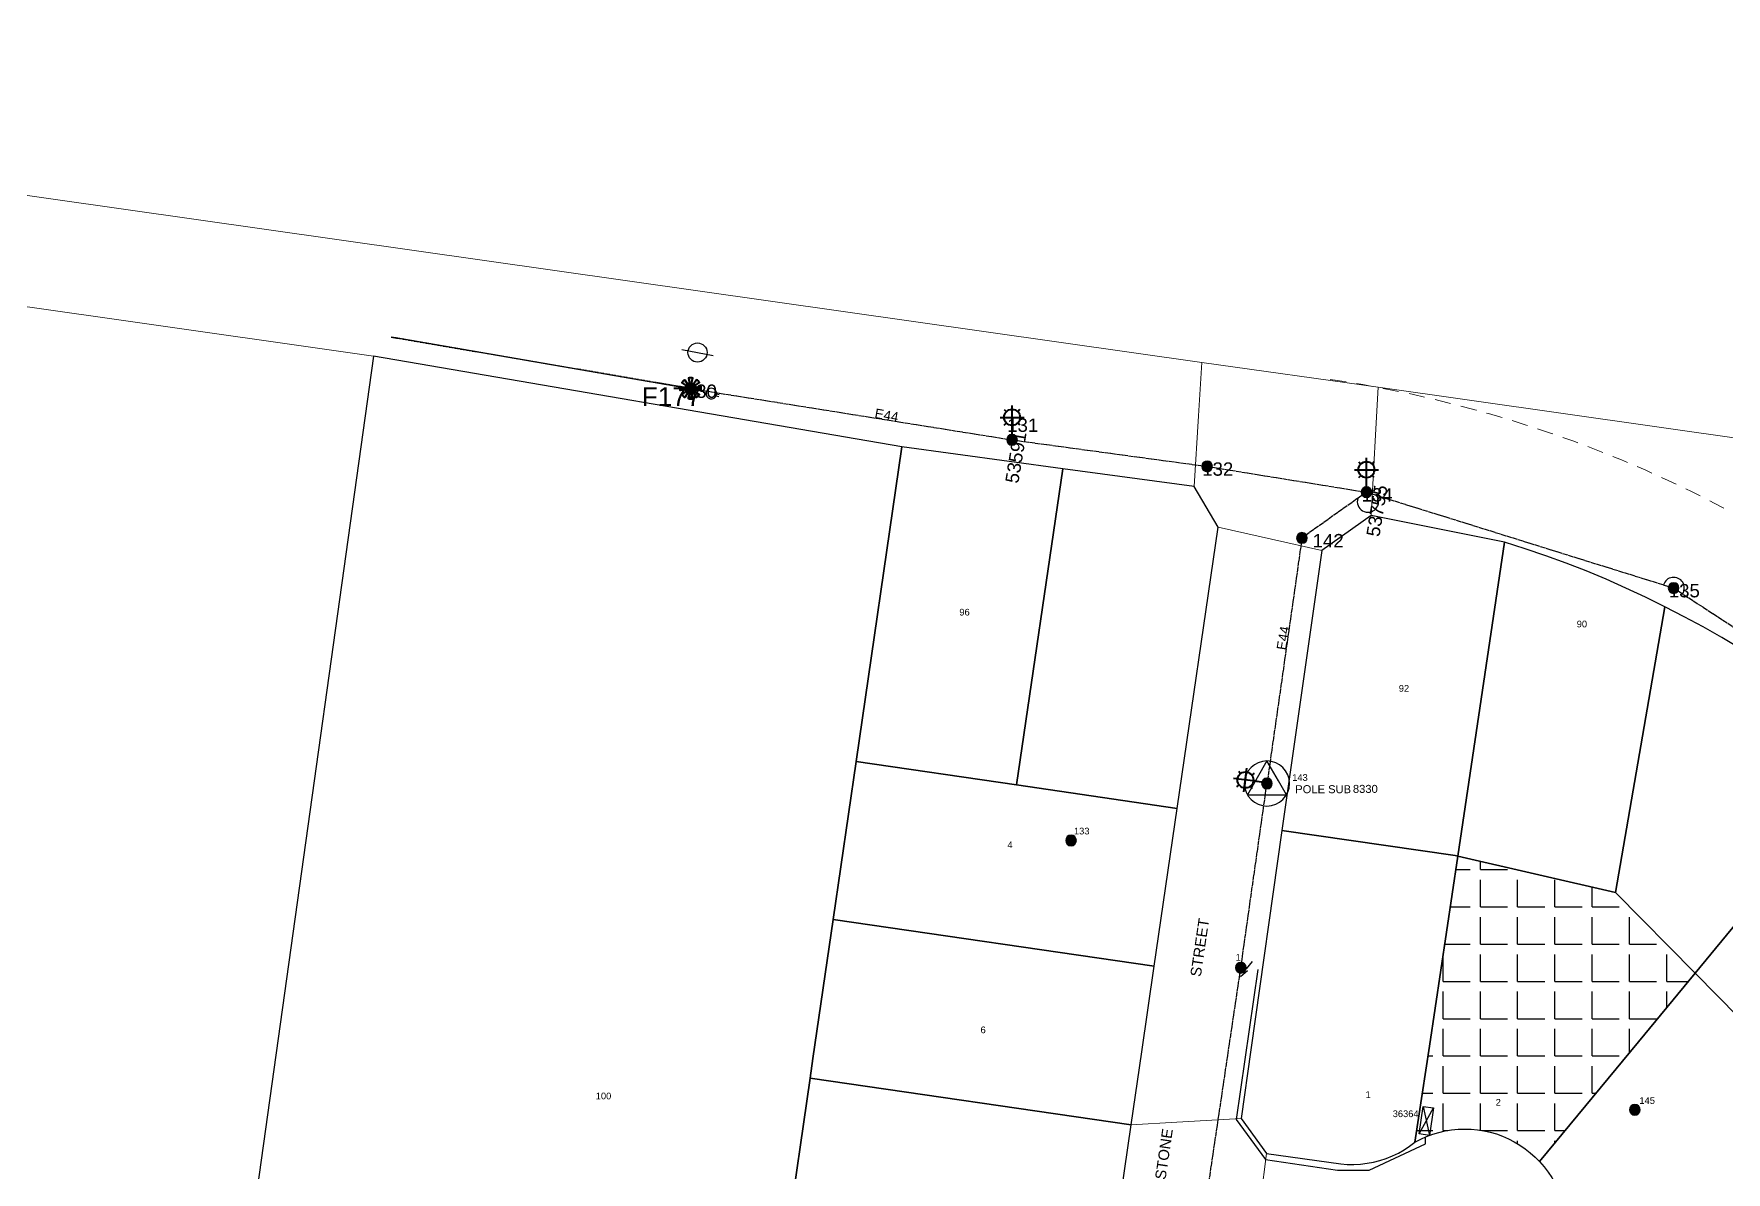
# Model space of a CAD drawing. Header units: metres. Extents: x 306724 to 308705, y 6252900 to 6254147.
# Drawn here: x 307473.6 to 307790.9, y 6253377.4 to 6253590.7 of the extents above; entities that cross this region are included whole.
import ezdxf
from ezdxf.enums import TextEntityAlignment as Align

# ---------------------------------------------------------------- set-up
doc = ezdxf.new("R2010")
doc.units = ezdxf.units.M
doc.linetypes.add('Cable Exist OH', pattern=[1, 1, 0])
doc.linetypes.add('Dash', pattern=[5, 3, -2])
doc.layers.get('0').update_dxf_attribs({"color": 6})
for name, color, linetype in [('_User Miscellaneous1', 7, 'Continuous'), ('Equip_SP_HV_EXT', 7, 'Continuous'), ('Equip_SP_LV_EXT', 7, 'Continuous'), ('Equip_SP_SL_EXT', 7, 'Continuous'), ('Mains_HV_EXT', 7, 'Continuous'), ('Mains_LV_EXT', 7, 'Continuous'), ('Mains_SL_EXT', 7, 'Continuous'), ('Sub_SP_TR_HV_LV_EXT', 7, 'Continuous'), ('SupportsOH_SP_TR_HV_LV_SL_EXT', 7, 'Continuous')]:
    doc.layers.add(name, color=color, linetype=linetype)
for name, color, linetype, lineweight in [('Cadastre Developer_SP_EXT', 9, 'Continuous', 5), ('Cadastre Land Parcels_SP_EXT', 9, 'Continuous', 5), ('Cadastre Roads_SP_EXT', 9, 'Continuous', 5)]:
    doc.layers.add(name, color=color, linetype=linetype, lineweight=lineweight)
doc.styles.add('HVSW_LABEL', font='arial.ttf')
doc.styles.add('iecARIAL', font='arial.ttf', dxfattribs={"height": 2})
doc.styles.add('POLE_LABEL', font='arial.ttf')
doc.styles.get("Standard").update_dxf_attribs({"font": 'arial.ttf'})
doc.linetypes.add('Trench-HV', pattern='A,7,-2,["/",Standard,S=1.5,R=0,X=-1.2,Y=-0.7],-0.001', length=9.001)

# ---------------------------------------------------------------- blocks, each defined once
blk = doc.blocks.new('SUB_POLE_EXT')
blk.add_wipeout([(0, 4.22), (0.42, 4.2), (0.83, 4.14), (1.21, 4.05), (1.62, 3.9), (1.99, 3.72), (2.35, 3.51), (2.68, 3.26), (2.99, 2.99), (3.28, 2.66), (3.52, 2.34), (3.76, 1.92), (3.9, 1.62), (4.04, 1.23), (4.18, 0.63), (4.22, 0), (4.18, -0.61), (4.06, -1.15), (3.9, -1.62), (3.58, -2.24), (3.22, -2.73), (2.97, -3.01), (2.68, -3.26), (2.36, -3.5), (2, -3.72), (1.64, -3.89), (1.25, -4.03), (0.82, -4.14), (0.42, -4.2), (0, -4.22), (-0.41, -4.2), (-0.8, -4.15), (-1.21, -4.05), (-1.62, -3.9), (-1.99, -3.73), (-2.35, -3.51), (-2.68, -3.26), (-2.96, -3.02), (-3.23, -2.72), (-3.51, -2.35), (-3.71, -2.01), (-3.91, -1.6), (-4.05, -1.21), (-4.16, -0.76), (-4.22, -0.14), (-4.21, 0.39), (-4.14, 0.83), (-4.03, 1.27), (-3.9, 1.63), (-3.71, 2.02), (-3.5, 2.37), (-3.28, 2.67), (-2.99, 2.99), (-2.68, 3.27), (-2.33, 3.52), (-1.98, 3.73), (-1.63, 3.9), (-1.2, 4.05), (-0.78, 4.15), (-0.4, 4.21)])
blk.add_line((2.16, 0.48), (2.16, 0.48, 0))
blk.add_lwpolyline([(-4.22, 0, 1), (4.22, 0, 1)], format="xyb", close=True)
blk.add_lwpolyline([(2.14, 0.52), (0, 4.22), (-3.66, -2.11), (3.66, -2.11)], close=True)
for tag, height, flags, p in [('ASSET_NUM', 3.5, 8, (2, 2)), ('STREET_CODE', 0.2, 9, (1.5, 0)), ('CONSTRUCTED_VOLTAGE', 0.2, 9, (1.5, -0.2)), ('OPERATING_VOLTAGE', 0.2, 9, (1.5, -0.6)), ('OPERATED_BY', 0.2, 9, (1.5, -0.8)), ('ORIENTATION', 0.2, 9, (1.5, -1.2)), ('OWNED_BY', 0.2, 9, (1.5, -1.4)), ('SECONDARY_VOLTAGE', 0.2, 9, (1.5, -1.6)), ('STATE', 0.2, 9, (1.5, -1.8)), ('SUBSTATION_TYPE', 0.2, 9, (1.5, -2)), ('STREETNAME', 0.2, 9, (1.5, -2.8)), ('SUBURB', 0.2, 9, (1.5, -3)), ('NO_PHASES', 0.2, 9, (1.5, -0.4)), ('MAINTAINED_BY', 0.2, 9, (1.5, -1)), ('USAGE', 0.2, 9, (1.5, -2.2)), ('LEGEND', 0.2, 9, (1.5, -2.4)), ('LOCATION', 0.2, 9, (1.5, -2.6)), ('NOTES', 0.2, 9, (1.5, -3.2)), ('Z', 0.2, 1, (1.5, -3.4))]:
    blk.add_attdef(tag, text='', height=height, dxfattribs=dict(flags=flags)).set_placement(p, align=Align.MIDDLE_LEFT)
blk = doc.blocks.new('LV_OH_LINKS_OPEN_EXT')
for p, q in [((-0.17, 4.97), (-0.17, 5.46)), ((0.17, 4.97), (0.17, 5.46)), ((-0.17, 3), (-0.17, 2.5)), ((0.17, 3), (0.17, 2.5))]:
    blk.add_line(p, q)
blk.add_lwpolyline([(0, 2.99, 1), (0, 4.98, 1)], format="xyb", close=True)
at = {"flags": 9}
for tag, p in [('ACTUAL_STATUS', (0, 0)), ('CONSTRUCTED_VOLTAGE', (0, -0.2)), ('OPERATING_VOLTAGE', (0, -0.6)), ('ORIENTATION', (0, -0.8)), ('OWNED_BY', (0, -1)), ('STATE', (0, -1.2)), ('SWITCH_TYPE', (0, -1.4)), ('NO_PHASES', (0, -0.4)), ('USAGE', (0, -1.6)), ('LEGEND', (0, -1.8)), ('NOTES', (0, -2))]:
    blk.add_attdef(tag, text='', height=0.2, dxfattribs=at).set_placement(p, align=Align.MIDDLE_LEFT)
at = {"flags": 1}
blk.add_attdef('Z', (0, 0), '', height=0.2, dxfattribs=at)
blk = doc.blocks.new('SL_LANTERN_EXT')
at = {"lineweight": 40}
for p, q in [((0, 1.97), (0, 6.47)), ((-2.25, 4.22), (2.25, 4.22)), ((-1.46, 5.68), (-1.06, 5.28)), ((1.46, 5.68), (1.06, 5.28)), ((-1.46, 2.76), (-1.06, 3.16)), ((0, 0), (0, 2.72)), ((1.46, 2.76), (1.06, 3.16))]:
    blk.add_line(p, q, dxfattribs=at)
blk.add_circle((0, 4.22), 1.5, dxfattribs=at)
at = {"style": 'iecARIAL', "flags": 8}
blk.add_attdef('ASSET_NUM', (1.5, 1.5), '', height=2.5, dxfattribs=at)
for tag, p, height, flags in [('OPERATING_VOLTAGE', (0.98, -1.65), 0.2, 9), ('ORIENTATION', (0.98, -1.85), 0.2, 9), ('OWNED_BY', (0.98, -2.05), 0.2, 9), ('STATE', (0.98, -2.25), 0.2, 9), ('CONSTRUCTED_VOLTAGE', (0.98, -0.65), 0.2, 9), ('CONTROL_TYPE', (0.98, -0.85), 0.2, 9), ('LANTERN_PURPOSE', (0.98, -1.05), 0.2, 9), ('LANTERN_TYPE', (0.98, -1.25), 0.2, 9), ('NO_PHASES', (0.98, -1.45), 0.2, 9), ('USAGE', (0.98, -2.45), 0.2, 9), ('CEXIST', (0.98, -2.65), 0.2, 9), ('CNEW', (0.98, -2.85), 0.2, 9), ('CNUMBER', (0.98, -3.05), 0.2, 9), ('CREMOVE', (0.98, -3.25), 0.2, 9), ('LNUMBER', (2.18, -3.25), 2.5, 8), ('CREPLACE', (0.98, -3.45), 0.2, 9), ('LKINGHEIGHT', (0.98, -3.65), 0.2, 9), ('LBRACKET', (0.98, -3.85), 0.2, 9), ('LBRACKETVOCAB', (0.98, -4.05), 0.2, 9), ('LCATEGORY', (0.98, -4.25), 0.2, 9), ('LCHARGE1', (0.98, -4.45), 0.2, 9), ('LCHARGE1PERCENT', (0.98, -4.65), 0.2, 9), ('LCHARGE2', (0.98, -4.85), 0.2, 9), ('LCHARGE2PERCENT', (0.98, -5.05), 0.2, 9), ('LCHARGE3', (0.98, -5.25), 0.2, 9), ('LCHARGE3PERCENT', (0.98, -5.45), 0.2, 9), ('LEXIST', (0.98, -5.65), 0.2, 9), ('LLAMP', (0.98, -5.85), 0.2, 9), ('LLAMPVOCAB', (0.98, -6.05), 0.2, 9), ('LMAST', (0.98, -6.25), 0.2, 9), ('LMASTVOCAB', (0.98, -6.45), 0.2, 9), ('STREETNAME', (0.98, -9.25), 0.2, 9), ('SUBURB', (0.98, -9.45), 0.2, 1), ('LNEW', (0.98, -6.65), 0.2, 9), ('LANTNUMBER', (0.98, -6.85), 0.2, 9), ('LOUTREACH', (0.98, -7.25), 0.2, 9), ('LOUTREACHVOCAB', (0.98, -7.45), 0.2, 9), ('LRATECODE', (0.98, -7.65), 0.2, 9), ('LREMOVE', (0.98, -7.85), 0.2, 9), ('LREPLACE', (0.98, -8.05), 0.2, 9), ('LTYPE', (0.98, -8.25), 0.2, 9), ('LTYPEVOCAB', (0.98, -8.45), 0.2, 9), ('LEGEND', (0.98, -8.65), 0.2, 9), ('LOCATION', (0.98, -8.85), 0.2, 9), ('NOTES', (0.98, -9.05), 0.2, 9)]:
    blk.add_attdef(tag, p, '', height=height, dxfattribs=dict(flags=flags))
blk = doc.blocks.new('SL_NIGHTWATCH_EXT')
at = {"lineweight": 40}
h = blk.add_hatch(color=256, dxfattribs=at)
h.paths.add_polyline_path([(0.39, 1.96, 0.098491), (-0.39, 1.96), (-0.2, 0.98, -0.098491), (0.19, 0.98)])
h.paths.add_polyline_path([(0.55, 0.83, -0.098491), (0.83, 0.56), (1.66, 1.11, 0.098491), (1.11, 1.66)])
h.paths.add_polyline_path([(0.98, 0.2, -0.098491), (0.98, -0.19), (1.96, -0.39, 0.098491), (1.96, 0.39)])
h.paths.add_polyline_path([(0.83, -0.55, -0.098491), (0.56, -0.83), (1.11, -1.66, 0.098491), (1.66, -1.11)])
h.paths.add_polyline_path([(-0.19, -0.98), (-0.39, -1.96, 0.098491), (0.39, -1.96), (0.2, -0.98, -0.098491)])
h.paths.add_polyline_path([(-0.83, -0.56), (-1.66, -1.11, 0.098491), (-1.11, -1.66), (-0.55, -0.83, -0.098491)])
h.paths.add_polyline_path([(-0.98, 0.19), (-1.96, 0.39, 0.098491), (-1.96, -0.39), (-0.98, -0.2, -0.098491)])
h.paths.add_polyline_path([(-1.11, 1.66, 0.098491), (-1.66, 1.11), (-0.83, 0.55, -0.098491), (-0.56, 0.83)])
for p, q in [((-1.16, 1.63), (-1.16, 1.63, 0)), ((-1.1, 1.64), (-1.1, 1.64, 0)), ((1.08, 1.63), (1.08, 1.63, 0)), ((-0.86, -0.57), (-0.86, -0.57, 0)), ((0.82, -0.57), (0.82, -0.57, 0)), ((1.13, -1.65), (1.13, -1.65, 0)), ((1.96, -0.37), (1.96, -0.37, 0))]:
    blk.add_line(p, q, dxfattribs=at)
for points in [[(-0.98, 0.19, 0.098491), (-0.98, -0.2), (-1.96, -0.39, -0.098491), (-1.96, 0.39)], [(-0.56, 0.83, 0.098491), (-0.83, 0.55), (-1.66, 1.11, -0.098491), (-1.11, 1.66)], [(-0.2, 0.98, -0.098491), (0.19, 0.98), (0.39, 1.96, 0.098491), (-0.39, 1.96)], [(0.83, 0.56), (1.66, 1.11, 0.098491), (1.11, 1.66), (0.55, 0.83, -0.098491)], [(0.98, -0.19), (1.96, -0.39, 0.098491), (1.96, 0.39), (0.98, 0.2, -0.098491)], [(-0.83, -0.56, 0.098491), (-0.55, -0.83), (-1.11, -1.66, -0.098491), (-1.66, -1.11)], [(0.2, -0.98), (0.39, -1.96, -0.098491), (-0.39, -1.96), (-0.19, -0.98, 0.098491)], [(0.56, -0.83), (1.11, -1.66, 0.098491), (1.66, -1.11), (0.83, -0.55, -0.098491)]]:
    blk.add_lwpolyline(points, format="xyb", close=True, dxfattribs=at)
blk.add_circle((0, 0), 1, dxfattribs=at)
blk = doc.blocks.new('POLE_EXT')
blk.add_hatch(color=256).paths.add_polyline_path([(-1, 0, 1), (1, 0, 1)])
blk.add_lwpolyline([(-1, 0, 1), (1, 0, 1)], format="xyb", close=True)
for tag, height, flags, p in [('pNumber', 2.5, 8, (-17.84, 2.07)), ('OWNED_BY', 0.2, 9, (1.35, -0.4)), ('SPECIAL_USE', 0.2, 9, (1.35, -0.8)), ('STATE', 0.2, 9, (1.35, -1)), ('cLV', 0.2, 9, (1.35, -1.4)), ('hDepth', 0.2, 9, (1.35, -1.6)), ('hDia', 0.2, 9, (1.35, -1.8)), ('cHV', 0.2, 9, (1.35, -2)), ('PARENT', 0.2, 9, (1.35, -0.6)), ('USAGE', 0.2, 9, (1.35, -1.2)), ('LBRACKET', 0.2, 9, (1.35, -2.2)), ('LExisting', 0.2, 9, (1.35, -2.4)), ('LANTNUMBER', 0.2, 9, (1.35, -2.6)), ('LOther', 0.2, 9, (1.35, -2.8)), ('LRemove', 0.2, 9, (1.35, -3)), ('LEGEND', 0.2, 9, (1.35, -3.2)), ('cLinedev', 0.2, 9, (1.35, -3.4)), ('pExisting', 0.2, 9, (1.35, -3.8)), ('pFooting', 0.2, 9, (1.35, -4.4)), ('pNew', 0.2, 9, (1.35, -4.6)), ('pRelocate', 0.2, 9, (1.35, -5)), ('pRemove', 0.2, 9, (1.35, -5.2)), ('pReplace', 0.2, 9, (1.35, -5.4)), ('pStay', 0.2, 9, (1.35, -5.6)), ('pType', 0.2, 9, (1.35, -5.8)), ('cspan', 0.2, 9, (1.35, -6)), ('STREETNAME', 0.2, 9, (1.35, -6.2)), ('SUBURB', 0.2, 9, (1.35, -6.4)), ('LOCATION', 0.2, 9, (1.35, -3.6)), ('PFNUMBER', 0.2, 9, (1.35, -4)), ('NEWPFNUMBER', 0.2, 9, (1.35, -4.2)), ('OPERATED_BY', 0.2, 9, (1.36, -7.01)), ('NOTES', 0.2, 9, (1.35, -6.6)), ('MAINTAINED_BY', 0.2, 9, (1.36, -6.81))]:
    blk.add_attdef(tag, text='', height=height, dxfattribs=dict(flags=flags)).set_placement(p, align=Align.MIDDLE_LEFT)
at = {"style": 'POLE_LABEL'}
for tag, height, flags, p in [('ASSET_NUM', 2.5, 8, (2, 2)), ('STRUCTURE_PLANT_NUMBER', 0.2, 9, (1.35, 0.03)), ('STREET_CODE', 0.2, 9, (1.35, -0.2))]:
    blk.add_attdef(tag, text='', height=height, dxfattribs=dict(at, flags=flags)).set_placement(p, align=Align.MIDDLE_LEFT)
at = {"flags": 1}
blk.add_attdef('Z', (1.35, -7.33), '', height=0.2, dxfattribs=at)
blk = doc.blocks.new('HV_ABS_CLOSED_EXT')
blk.add_line((-3, 6.87), (3, 6.87))
blk.add_circle((0, 6.87), 1.8)
at = {"style": 'HVSW_LABEL'}
for tag, height, flags, p in [('ASSET_NUM', 3.5, 8, (2, 2)), ('STREET_CODE', 0.2, 9, (0, -0.2))]:
    blk.add_attdef(tag, text='', height=height, dxfattribs=dict(at, flags=flags)).set_placement(p, align=Align.MIDDLE_LEFT)
at = {"flags": 1}
blk.add_attdef('Z', (0, 0), '', height=0.2, dxfattribs=at)
at = {"flags": 9}
for tag, p in [('ACTUAL_STATUS', (0, -0.4)), ('CONSTRUCTED_VOLTAGE', (0, -0.6)), ('OPERATING_VOLTAGE', (0, -1)), ('ORIENTATION', (0, -1.2)), ('OWNED_BY', (0, -1.4)), ('STATE', (0, -1.6)), ('SWITCH_TYPE', (0, -1.8)), ('STREETNAME', (0, -2.6)), ('SUBURB', (0, -2.8)), ('NO_PHASES', (0, -0.8)), ('USAGE', (0, -2)), ('LEGEND', (0, -2.2)), ('LOCATION', (0, -2.4)), ('NOTES', (0, -3))]:
    blk.add_attdef(tag, text='', height=0.2, dxfattribs=at).set_placement(p, align=Align.MIDDLE_LEFT)

msp = doc.modelspace()

# ---------------------------------------------------------------- hatches: boundary and pattern name
at = {"layer": '_User Miscellaneous1'}
h = msp.add_hatch(dxfattribs=at)
h.set_pattern_fill('ANGLE', color=256)
h.set_pattern_definition([(0, (481.63, 182.659), (0, 6.985), [5.08, -1.905]), (90, (481.63, 182.659), (-6.985, 4e-16), [5.08, -1.905])])
h.paths.add_polyline_path([(307770.13, 6253429.77), (307740.55, 6253436.58), (307735.23, 6253400.99), (307732.53, 6253382.98), (307733.61, 6253383.54), (307734.72, 6253384.04), (307735.86, 6253384.46), (307737.02, 6253384.81), (307738.21, 6253385.09), (307739.41, 6253385.29), (307740.62, 6253385.41), (307741.83, 6253385.45), (307743.05, 6253385.42), (307744.26, 6253385.31), (307745.46, 6253385.12), (307746.64, 6253384.86), (307747.81, 6253384.52), (307748.95, 6253384.11), (307750.07, 6253383.62), (307751.15, 6253383.07), (307752.19, 6253382.45), (307753.2, 6253381.76), (307754.15, 6253381.01), (307755.06, 6253380.2), (307755.91, 6253379.33), (307774.43, 6253401.79), (307785.05, 6253414.66)])
h = msp.add_hatch(dxfattribs=at)
h.set_pattern_fill('ANGLE', color=256, scale=0.75, angle=40.648)
h.set_pattern_definition([(40.64802739, (3187750.248, 2544611.5634), (-3.4125764276, 3.9747734134), [3.81, -1.42875]), (130.64802739, (3187750.248, 2544611.5634), (-3.9747734134, -3.4125764276), [3.81, -1.42875])])
h.paths.add_polyline_path([(307701.46, 6253413.48), (307701.14, 6253415.19), (307699.81, 6253414.05)])
h.paths.add_polyline_path([(307701.75, 6253413.34, 1), (307701.4, 6253413.34, 1)])
h = msp.add_hatch(dxfattribs=at)
h.set_pattern_fill('ANGLE', color=256, scale=0.75, angle=49.8851)
h.set_pattern_definition([(49.88514769, (3745743.809, 3055014.679), (-4.006357136, 3.375441314), [3.81, -1.42875]), (139.88514769, (3745743.809, 3055014.679), (-3.375441314, -4.006357136), [3.81, -1.42875])])
h.paths.add_polyline_path([(307702.68, 6253415.19), (307702.09, 6253416.83), (307700.96, 6253415.49)])
h.paths.add_polyline_path([(307702.98, 6253415.11, 1), (307702.64, 6253415.05, 1)])

# ---------------------------------------------------------------- linework, layer by layer
at = {"layer": '_User Miscellaneous1', "linetype": 'Trench-HV'}
for p, q in [((307703.05, 6253415.34), (307699.01, 6253387.21)), ((307699.01, 6253387.21), (307704.53, 6253379.71)), ((307723.93, 6253377.73), (307734.5, 6253382.67)), ((307734.5, 6253382.67), (307734.5, 6253383.94)), ((307704.53, 6253379.71), (307718.03, 6253377.73)), ((307718.03, 6253377.73), (307723.93, 6253377.73))]:
    msp.add_line(p, q, dxfattribs=at)
at = {"layer": '_User Miscellaneous1', "color": 7}
for p, q in [((307733.34, 6253384.54), (307736.04, 6253389.4)), ((307734.09, 6253389.68), (307735.29, 6253384.26))]:
    msp.add_line(p, q, dxfattribs=at)
at = {"layer": '_User Miscellaneous1', "linetype": 'Continuous'}
for points in [[(307610.08, 6253332.53), (307614.81, 6253365.25), (307619.13, 6253394.95), (307619.66, 6253398.66), (307623.45, 6253424.73), (307627.77, 6253454.34), (307636.35, 6253513.3), (307537.27, 6253530.3), (307518.59, 6253396.61), (307511.52, 6253346.08), (307511.47, 6253345.7), (307509.46, 6253331.34), (307558.02, 6253324.04), (307607.76, 6253316.49), (307610.08, 6253332.53)], [(307666.53, 6253509.2), (307636.35, 6253513.3), (307627.77, 6253454.34), (307657.85, 6253449.95), (307666.53, 6253509.2)], [(307695.66, 6253498.25), (307691.11, 6253505.86), (307666.53, 6253509.2), (307657.85, 6253449.95), (307687.97, 6253445.5), (307695.66, 6253498.25)], [(307779.4, 6253483.34), (307775.76, 6253485.12), (307772.09, 6253486.85), (307768.39, 6253488.49), (307764.64, 6253490.04), (307760.87, 6253491.52), (307757.06, 6253492.91), (307753.22, 6253494.22), (307749.35, 6253495.44), (307740.55, 6253436.58), (307770.13, 6253429.77), (307779.4, 6253483.34)], [(307785.05, 6253414.66), (307819.73, 6253456.7), (307816.62, 6253459.27), (307813.46, 6253461.79), (307810.26, 6253464.24), (307807, 6253466.63), (307803.7, 6253468.96), (307800.36, 6253471.21), (307796.97, 6253473.4), (307793.53, 6253475.52), (307790.06, 6253477.58), (307786.54, 6253479.56), (307782.99, 6253481.48), (307779.4, 6253483.34), (307770.13, 6253429.77), (307785.05, 6253414.66)], [(307846.37, 6253429.09), (307843.95, 6253432.09), (307841.47, 6253435.02), (307838.94, 6253437.91), (307836.35, 6253440.75), (307833.71, 6253443.54), (307831.02, 6253446.28), (307828.27, 6253448.96), (307825.47, 6253451.59), (307822.62, 6253454.17), (307819.73, 6253456.7), (307785.05, 6253414.66), (307797.3, 6253402.25), (307800.75, 6253398.76), (307806.27, 6253402.43), (307846.37, 6253429.09)], [(307657.85, 6253449.95), (307627.77, 6253454.34), (307623.45, 6253424.73), (307683.65, 6253415.99), (307687.97, 6253445.5), (307657.85, 6253449.95)], [(307740.55, 6253436.58), (307740.09, 6253436.69), (307707.59, 6253441.39), (307701.76, 6253400.32), (307699.94, 6253387.45), (307704.67, 6253380.84), (307718.61, 6253378.91), (307719.85, 6253378.82), (307721.09, 6253378.81), (307722.32, 6253378.87), (307723.55, 6253379.02), (307724.77, 6253379.26), (307725.97, 6253379.56), (307727.15, 6253379.95), (307728.3, 6253380.41), (307729.42, 6253380.95), (307730.5, 6253381.56), (307731.54, 6253382.24), (307732.53, 6253382.98), (307735.23, 6253400.99), (307740.55, 6253436.58)], [(307770.13, 6253429.77), (307740.55, 6253436.58), (307735.23, 6253400.99), (307732.53, 6253382.98), (307733.61, 6253383.54), (307734.72, 6253384.04), (307735.86, 6253384.46), (307737.02, 6253384.81), (307738.21, 6253385.09), (307739.41, 6253385.29), (307740.62, 6253385.41), (307741.83, 6253385.45), (307743.05, 6253385.42), (307744.26, 6253385.31), (307745.46, 6253385.12), (307746.64, 6253384.86), (307747.81, 6253384.52), (307748.95, 6253384.11), (307750.07, 6253383.62), (307751.15, 6253383.07), (307752.19, 6253382.45), (307753.2, 6253381.76), (307754.15, 6253381.01), (307755.06, 6253380.2), (307755.91, 6253379.33), (307774.43, 6253401.79), (307785.05, 6253414.66), (307770.13, 6253429.77)], [(307683.65, 6253415.99), (307623.45, 6253424.73), (307619.66, 6253398.66), (307619.13, 6253394.95), (307679.33, 6253386.21), (307681.32, 6253399.9), (307683.65, 6253415.99)], [(307679.33, 6253386.21), (307619.13, 6253394.95), (307614.81, 6253365.25), (307675.01, 6253356.51), (307679.33, 6253386.21)]]:
    msp.add_lwpolyline(points, close=True, dxfattribs=at)
at = {"layer": '_User Miscellaneous1'}
for points in [[(307699.81, 6253414.05), (307701.14, 6253415.19)], [(307700.96, 6253415.49), (307702.09, 6253416.83)]]:
    msp.add_lwpolyline(points, dxfattribs=at)
at = {"layer": '_User Miscellaneous1', "linetype": 'Continuous'}
msp.add_lwpolyline([(307797.3, 6253402.25), (307785.05, 6253414.66), (307774.43, 6253401.79), (307755.91, 6253379.33), (307756.74, 6253378.39), (307757.49, 6253377.39), (307758.19, 6253376.35), (307758.81, 6253375.26), (307759.36, 6253374.14), (307759.84, 6253372.98), (307760.24, 6253371.79), (307760.56, 6253370.58), (307760.8, 6253369.35), (307760.96, 6253368.11), (307761.04, 6253366.87), (307761.03, 6253365.61), (307760.95, 6253364.36), (307760.78, 6253363.12), (307760.53, 6253361.9), (307760.2, 6253360.69), (307759.81, 6253359.51), (307824.51, 6253350)], dxfattribs=at)
at = {"layer": '_User Miscellaneous1', "color": 7}
msp.add_lwpolyline([(307734.09, 6253389.68), (307736.04, 6253389.4), (307735.29, 6253384.26), (307733.34, 6253384.54)], close=True, dxfattribs=at)
at = {"layer": 'Cadastre Developer_SP_EXT', "linetype": 'Dash'}
msp.add_lwpolyline([(307715.59, 6253526.11, -0.168818), (307849.98, 6253456.76)], format="xyb", dxfattribs=at)
at = {"layer": 'Cadastre Land Parcels_SP_EXT', "linetype": 'Continuous'}
msp.add_lwpolyline([(307342.24, 6253578.89), (307692.6, 6253529.15), (307725.61, 6253524.47), (307829.68, 6253509.69), (307840.6, 6253508.14), (307848.65, 6253507), (307847.16, 6253517.07), (307842.74, 6253529.28), (307838.68, 6253543.2), (307832.28, 6253559.87), (307827.18, 6253576.17), (307823.5, 6253591.49)], dxfattribs=at)
at = {"layer": 'Cadastre Roads_SP_EXT', "linetype": 'Continuous'}
for points in [[(307437.57, 6253544.47), (307487.81, 6253537.35), (307537.27, 6253530.3), (307636.34, 6253513.3), (307666.53, 6253509.2), (307691.11, 6253505.86), (307691.96, 6253519.12), (307691.96, 6253519.12), (307692.6, 6253529.15), (307342.24, 6253578.89)], [(307829.68, 6253509.69), (307725.61, 6253524.47), (307725.08, 6253514.41), (307724.35, 6253500.45), (307749.35, 6253495.44), (307753.22, 6253494.22), (307757.06, 6253492.91), (307760.87, 6253491.52), (307764.64, 6253490.04), (307768.39, 6253488.49), (307772.09, 6253486.85), (307775.76, 6253485.12), (307779.4, 6253483.34), (307782.99, 6253481.48), (307786.54, 6253479.56), (307790.06, 6253477.58), (307793.53, 6253475.52)], [(307758.19, 6253376.35), (307757.49, 6253377.39), (307756.74, 6253378.39), (307755.91, 6253379.33), (307755.91, 6253379.33), (307755.06, 6253380.2), (307754.15, 6253381.01), (307753.2, 6253381.76), (307752.19, 6253382.45), (307751.15, 6253383.07), (307750.07, 6253383.62), (307748.95, 6253384.11), (307747.81, 6253384.52), (307746.64, 6253384.86), (307745.46, 6253385.12), (307744.26, 6253385.31), (307743.05, 6253385.42), (307741.83, 6253385.45), (307740.62, 6253385.41), (307739.41, 6253385.29), (307738.21, 6253385.09), (307737.02, 6253384.81), (307735.86, 6253384.46), (307734.72, 6253384.04), (307733.61, 6253383.54), (307732.53, 6253382.98), (307731.54, 6253382.24), (307730.5, 6253381.56), (307729.42, 6253380.95), (307728.3, 6253380.41), (307727.15, 6253379.95), (307725.97, 6253379.56), (307724.77, 6253379.26), (307723.55, 6253379.02), (307722.32, 6253378.87), (307721.09, 6253378.81), (307719.85, 6253378.82), (307718.61, 6253378.91), (307704.67, 6253380.84), (307703.63, 6253372.5)]]:
    msp.add_lwpolyline(points, dxfattribs=at)
msp.add_lwpolyline([(307715.07, 6253493.87), (307705.66, 6253495.99), (307695.66, 6253498.25), (307687.97, 6253445.5), (307683.65, 6253415.99), (307681.32, 6253399.9), (307679.33, 6253386.21), (307687.89, 6253386.73), (307699.94, 6253387.45), (307701.76, 6253400.32), (307707.59, 6253441.39), (307715.07, 6253493.87)], close=True, dxfattribs=at)
at = {"layer": 'Mains_HV_EXT', "linetype": 'Cable Exist OH'}
for points in [[(307540.6, 6253533.88), (307596.74, 6253524.24)], [(307596.74, 6253524.24), (307657, 6253514.62), (307693.56, 6253509.65), (307723.44, 6253504.81)]]:
    msp.add_lwpolyline(points, dxfattribs=at)
at = {"layer": 'Mains_LV_EXT', "linetype": 'Cable Exist OH'}
for points in [[(307596.74, 6253524.24), (307540.6, 6253533.88)], [(307596.74, 6253524.24), (307657, 6253514.62)], [(307657, 6253514.62), (307693.56, 6253509.65)], [(307693.56, 6253509.65), (307723.44, 6253504.81)], [(307723.44, 6253504.81), (307781.03, 6253486.85)], [(307781.03, 6253486.85), (307821.67, 6253460.37)], [(307691.78, 6253361.17), (307699.89, 6253415.69)]]:
    msp.add_lwpolyline(points, dxfattribs=at)
at = {"layer": 'Mains_LV_EXT', "linetype": 'Continuous'}
for points in [[(307721.81, 6253503.65, 1.611807), (307725.35, 6253504.21)], [(307782.71, 6253485.76, 1.14851), (307779.12, 6253487.44)]]:
    msp.add_lwpolyline(points, format="xyb", dxfattribs=at)
at = {"layer": 'Mains_SL_EXT', "linetype": 'Cable Exist OH'}
for points in [[(307540.6, 6253533.88), (307596.74, 6253524.24), (307657, 6253514.62)], [(307657, 6253514.62), (307693.56, 6253509.65), (307723.44, 6253504.81)], [(307723.44, 6253504.81), (307781.03, 6253486.85), (307821.67, 6253460.37)]]:
    msp.add_lwpolyline(points, dxfattribs=at)

# ---------------------------------------------------------------- block references
at = {"layer": 'Equip_SP_HV_EXT'}
ref = msp.add_blockref('HV_ABS_CLOSED_EXT', (307596.74, 6253524.24), dxfattribs=dict(at, rotation=349.1459330018825))
ref.add_attrib('ASSET_NUM', 'F177', dxfattribs={"layer": '0', "height": 3.5, "style": 'HVSW_LABEL'}).set_placement((307598.74, 6253524.49), align=Align.TOP_RIGHT)
at = {"layer": 'Equip_SP_LV_EXT', "rotation": 256.1972362561488}
msp.add_blockref('LV_OH_LINKS_OPEN_EXT', (307596.74, 6253524.24), dxfattribs=at)
at = {"layer": 'Equip_SP_SL_EXT'}
msp.add_blockref('SL_NIGHTWATCH_EXT', (307596.74, 6253524.24), dxfattribs=at)
ref = msp.add_blockref('SL_LANTERN_EXT', (307657, 6253514.62), dxfattribs=at)
ref.add_attrib('ASSET_NUM', '53591', dxfattribs={"layer": '0', "height": 2.5, "rotation": 80.6401, "style": 'iecARIAL'}).set_placement((307658.5, 6253516.12), align=Align.MIDDLE_RIGHT)
ref = msp.add_blockref('SL_LANTERN_EXT', (307723.44, 6253504.81), dxfattribs=at)
ref.add_attrib('ASSET_NUM', '53755', dxfattribs={"layer": '0', "height": 2.5, "rotation": 80.8032, "style": 'iecARIAL'}).set_placement((307724.94, 6253506.31), align=Align.TOP_RIGHT)
at = {"layer": 'SupportsOH_SP_TR_HV_LV_SL_EXT'}
ref = msp.add_blockref('POLE_EXT', (307596.74, 6253524.24), dxfattribs=dict(at, rotation=0.0314126384822515))
ref.add_attrib('ASSET_NUM', '130', dxfattribs={"layer": '0', "height": 2.5, "rotation": 0.0506, "style": 'POLE_LABEL'}).set_placement((307598.74, 6253524.99), align=Align.TOP_CENTER)
ref = msp.add_blockref('POLE_EXT', (307657, 6253514.62), dxfattribs=at)
ref.add_attrib('ASSET_NUM', '131', dxfattribs={"layer": '0', "height": 2.5, "style": 'POLE_LABEL'}).set_placement((307659, 6253515.37), align=Align.BOTTOM_CENTER)
ref = msp.add_blockref('POLE_EXT', (307693.56, 6253509.65), dxfattribs=at)
ref.add_attrib('ASSET_NUM', '132', dxfattribs={"layer": '0', "height": 2.5, "rotation": 0.0206, "style": 'POLE_LABEL'}).set_placement((307695.56, 6253510.4), align=Align.TOP_CENTER)
ref = msp.add_blockref('POLE_EXT', (307723.44, 6253504.81), dxfattribs=at)
ref.add_attrib('ASSET_NUM', '134', dxfattribs={"layer": '0', "height": 2.5, "rotation": 0.0672, "style": 'POLE_LABEL'}).set_placement((307725.44, 6253505.56), align=Align.TOP_CENTER)
ref = msp.add_blockref('POLE_EXT', (307711.35, 6253496.23), dxfattribs=at)
ref.add_attrib('ASSET_NUM', '142', dxfattribs={"layer": '0', "height": 2.5, "rotation": 359.9793, "style": 'POLE_LABEL'}).set_placement((307713.35, 6253496.98), align=Align.TOP_LEFT)
ref = msp.add_blockref('POLE_EXT', (307781.03, 6253486.85), dxfattribs=at)
ref.add_attrib('ASSET_NUM', '135', dxfattribs={"layer": '0', "height": 2.5, "style": 'POLE_LABEL'}).set_placement((307783.03, 6253487.6), align=Align.TOP_CENTER)
ref = msp.add_blockref('POLE_EXT', (307668.06, 6253439.54), dxfattribs=at)
ref.add_attrib('ASSET_NUM', '133', dxfattribs={"layer": '0', "height": 1.25, "rotation": 0.0566, "style": 'POLE_LABEL'}).set_placement((307670.06, 6253440.29), align=Align.BOTTOM_CENTER)
ref = msp.add_blockref('POLE_EXT', (307699.89, 6253415.69), dxfattribs=at)
ref.add_attrib('ASSET_NUM', '1', dxfattribs={"layer": '0', "height": 1.25, "style": 'POLE_LABEL'}).set_placement((307698.92, 6253418.26), align=Align.TOP_LEFT)
ref = msp.add_blockref('POLE_EXT', (307773.75, 6253389.06), dxfattribs=at)
ref.add_attrib('ASSET_NUM', '145', dxfattribs={"layer": '0', "height": 1.25, "style": 'POLE_LABEL'}).set_placement((307774.61, 6253391.41), align=Align.TOP_LEFT)

# ---------------------------------------------------------------- texts
at = {"layer": '_User Miscellaneous1'}
for s, p in [('96', (307647.12, 6253481.7)), ('90', (307762.86, 6253479.48)), ('92', (307729.5, 6253467.41)), ('4', (307656.14, 6253438.1)), ('6', (307651.09, 6253403.41)), ('100', (307578.95, 6253391.02)), ('1', (307723.27, 6253391.28)), ('2', (307747.67, 6253389.84))]:
    msp.add_text(s, height=1.25, dxfattribs=at).set_placement(p)
for s, p in [('STREET ', (307692.37, 6253413.88)), ('BLACKSTONE ', (307684.42, 6253366.79))]:
    msp.add_text(s, height=2, rotation=81.6081, dxfattribs=at).set_placement(p)
at = {"layer": '_User Miscellaneous1', "insert": (307728.36, 6253388.93), "char_height": 1.25, "attachment_point": 1}
msp.add_mtext_dynamic_manual_height_columns('36364', width=5.6397, gutter_width=4, heights=[0], dxfattribs=at)
at = {"layer": 'Mains_LV_EXT'}
for rotation, p in [(349.8094, (307631.13, 6253518.75)), (80.8032, (307708.34, 6253475.12))]:
    msp.add_text('E44', height=1.8, rotation=rotation, dxfattribs=at).set_placement(p)

# ---------------------------------------------------------------- next in the draw order: block references
at = {"layer": 'Sub_SP_TR_HV_LV_EXT'}
ref = msp.add_blockref('SUB_POLE_EXT', (307704.79, 6253450.21), dxfattribs=at)
ref.add_attrib('ASSET_NUM', '8330', dxfattribs={"layer": '0', "height": 1.5}).set_placement((307720.9, 6253449.95), align=Align.TOP_LEFT)

# ---------------------------------------------------------------- next in the draw order: linework, layer by layer
at = {"layer": '_User Miscellaneous1', "linetype": 'Continuous'}
msp.add_lwpolyline([(307749.35, 6253495.44), (307724.35, 6253500.45), (307715.07, 6253493.87), (307707.59, 6253441.39), (307740.09, 6253436.69), (307740.55, 6253436.58), (307749.35, 6253495.44)], close=True, dxfattribs=at)
at = {"layer": 'Mains_HV_EXT', "linetype": 'Cable Exist OH'}
for points in [[(307723.44, 6253504.81), (307711.35, 6253496.23), (307704.79, 6253450.21)], [(307723.44, 6253504.81), (307781.03, 6253486.85), (307821.67, 6253460.37), (307845.55, 6253436.48), (307845.6, 6253436.41)]]:
    msp.add_lwpolyline(points, dxfattribs=at)
at = {"layer": 'Mains_LV_EXT', "linetype": 'Cable Exist OH'}
for points in [[(307723.44, 6253504.81), (307711.35, 6253496.23), (307704.79, 6253450.21)], [(307699.89, 6253415.69), (307704.79, 6253450.21)]]:
    msp.add_lwpolyline(points, dxfattribs=at)
at = {"layer": 'Mains_SL_EXT', "linetype": 'Cable Exist OH'}
msp.add_lwpolyline([(307723.44, 6253504.81), (307711.35, 6253496.23), (307704.79, 6253450.21)], dxfattribs=at)

# ---------------------------------------------------------------- next in the draw order: block references
at = {"layer": 'Equip_SP_SL_EXT', "rotation": 82.5168508677496}
msp.add_blockref('SL_LANTERN_EXT', (307704.93, 6253450.32), dxfattribs=at)
at = {"layer": 'SupportsOH_SP_TR_HV_LV_SL_EXT'}
ref = msp.add_blockref('POLE_EXT', (307704.79, 6253450.21), dxfattribs=at)
ref.add_attrib('ASSET_NUM', '143', dxfattribs={"layer": '0', "height": 1.25, "style": 'POLE_LABEL'}).set_placement((307710.98, 6253450.33), align=Align.BOTTOM_CENTER)

# ---------------------------------------------------------------- next in the draw order: texts
at = {"layer": '_User Miscellaneous1', "insert": (307710.08, 6253449.89), "char_height": 1.5, "attachment_point": 1}
msp.add_mtext_dynamic_manual_height_columns('POLE SUB', width=26.2652, gutter_width=4, heights=[0], dxfattribs=at)

doc.saveas('drawing.dxf')
